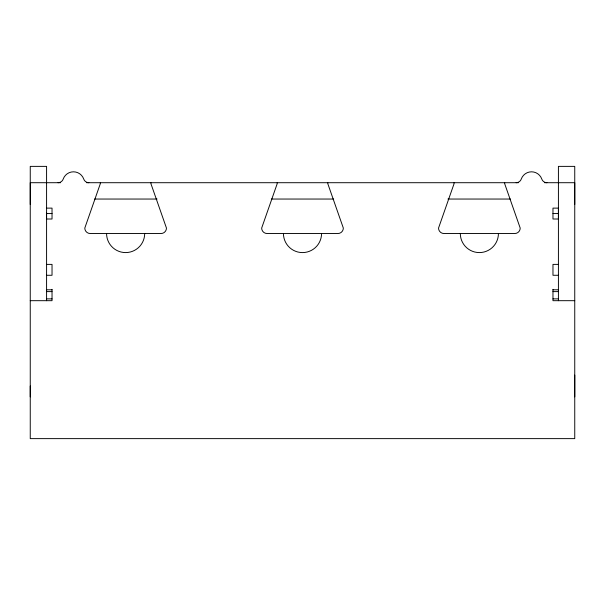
<?xml version="1.0" encoding="UTF-8"?>
<svg xmlns="http://www.w3.org/2000/svg" width="605" height="605" viewBox="0 0 605 605"><rect width="100%" height="100%" fill="white"/><g stroke="black" fill="none" stroke-linecap="round" stroke-linejoin="round"><path stroke-width="0.91" d="M30.25 396.88L30.25 385.99M30.25 204.49L30.25 182.71L60.606 182.71M46.585 219.547L46.585 213.028M558.415 219.547L558.415 207.78M574.75 396.88L574.75 375.1M574.75 204.49L574.75 182.71L544.5 182.71M86.56 182.71L518.44 182.71M94.561 199.045L157.073 199.045M271.335 199.045L333.665 199.045M447.927 199.045L510.439 199.045M46.585 208.12L52.03 208.12L52.03 219.01L46.585 219.01M558.415 208.12L552.97 208.12L552.97 219.01L558.415 219.01M46.585 213.565L52.03 213.565M552.97 213.565L558.415 213.565M46.585 264.385L52.03 264.385L52.03 275.275L46.585 275.275M558.415 264.385L552.97 264.385L552.97 275.275L558.415 275.275M46.585 289.795L52.03 289.795M552.97 289.795L558.415 289.795M46.585 291.61L52.03 291.61M552.97 291.61L558.415 291.61M46.585 298.87L52.03 298.87M552.97 298.87L558.415 298.87M30.25 300.685L52.03 300.685L52.03 289.341M574.75 300.685L552.97 300.685L552.97 289.341M558.415 300.708L558.415 166.375L574.75 166.375L574.75 438.625L30.25 438.625L30.25 166.375L46.585 166.375L46.585 300.708M516.133 182.71A5.445 5.445 0 0 0 521.26 179.08A10.89 10.89 0 0 1 541.8 179.08A5.445 5.445 0 0 0 546.928 182.71M504.646 182.71A5.445 5.445 0 0 0 504.873 184.268L520.209 228.085A5.445 5.445 0 0 1 514.764 233.53L443.979 233.53A5.445 5.445 0 0 1 438.534 228.085L453.871 184.268A5.445 5.445 0 0 0 454.098 182.71M498.429 233.53A19.057 19.057 0 0 1 479.372 252.588A19.057 19.057 0 0 1 460.314 233.53M327.774 182.71A5.445 5.445 0 0 0 328.001 184.268L343.337 228.085A5.445 5.445 0 0 1 337.892 233.53L267.107 233.53A5.445 5.445 0 0 1 261.662 228.085L276.999 184.268A5.445 5.445 0 0 0 277.226 182.71M321.558 233.53A19.057 19.057 0 0 1 302.5 252.588A19.057 19.057 0 0 1 283.442 233.53M88.874 182.71A5.445 5.445 0 0 1 83.74 179.08A10.89 10.89 0 0 0 63.2 179.08A5.445 5.445 0 0 1 58.072 182.71M100.354 182.71A5.445 5.445 0 0 1 100.127 184.268L84.791 228.085A5.445 5.445 0 0 0 90.236 233.53L161.021 233.53A5.445 5.445 0 0 0 166.466 228.085L151.129 184.268A5.445 5.445 0 0 1 150.902 182.71M144.686 233.53A19.057 19.057 0 0 1 125.628 252.588A19.057 19.057 0 0 1 106.571 233.53"/></g></svg>
